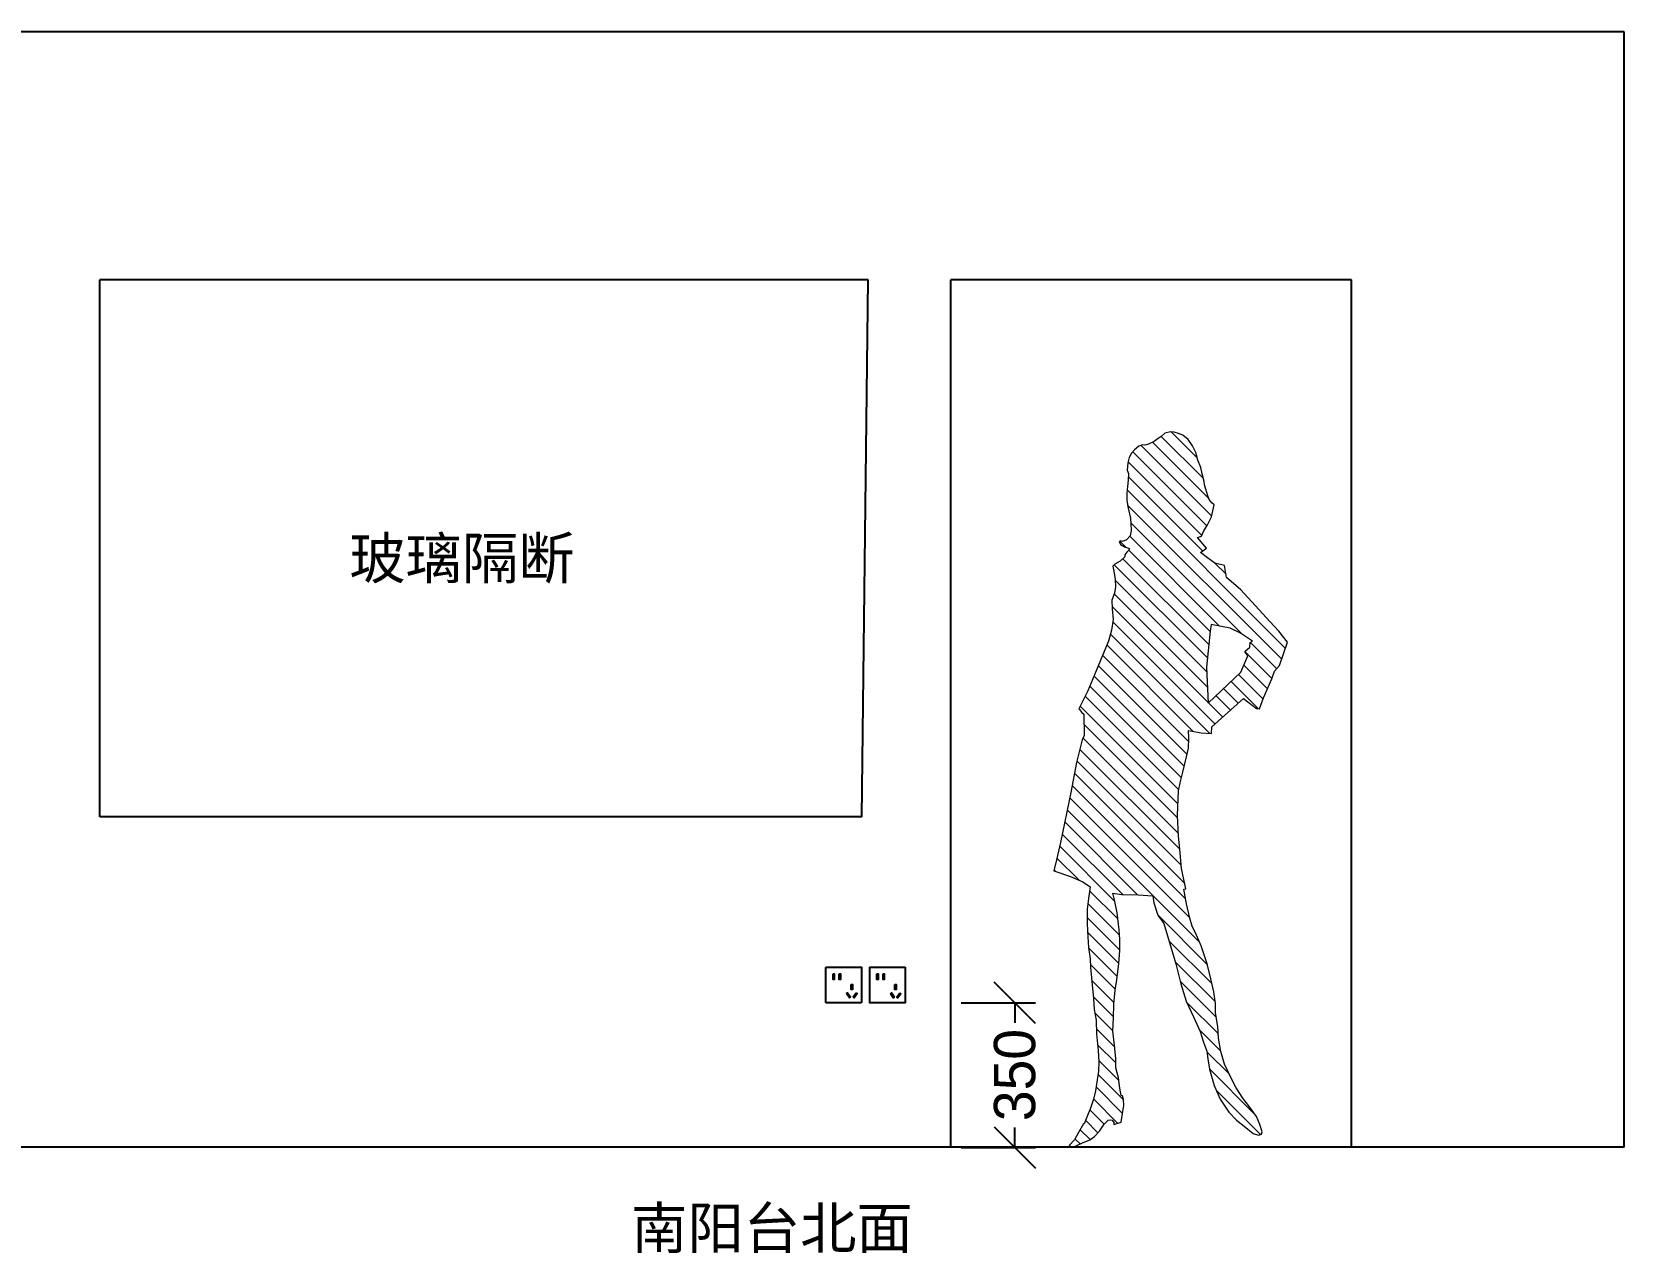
# Model space of a CAD drawing. Header units: millimetres. Extents: x -19825 to 39593, y -31971 to 32026.
# Drawn here: x 9720 to 13575, y -21613 to -18657 of the extents above; entities that cross this region are included whole.
import ezdxf

# ---------------------------------------------------------------- set-up
doc = ezdxf.new("R2010")
doc.units = ezdxf.units.MM
for name, color, linetype in [('blocks', 253, 'Continuous'), ('dim', 7, 'Continuous'), ('strong current', 1, 'Continuous'), ('wall', 7, 'Continuous'), ('windows', 140, 'Continuous')]:
    doc.layers.add(name, color=color, linetype=linetype)
doc.styles.get("Standard").update_dxf_attribs({"font": 'Heiti SC.ttf'})
doc.dimstyles.new('副本 ISO-25', dxfattribs={"dimscale": 40, "dimtxt": 2.5, "dimasz": 2.5, "dimexe": 1.25, "dimexo": 0.625, "dimgap": 0.63, "dimtad": 0, "dimdec": 0, "dimtxsty": 'Standard', "dimblk": 'OBLIQUE', "dimblk1": 'OBLIQUE', "dimblk2": 'OBLIQUE', "dimcen": 2.5, "dimadec": 0, "dimazin": 0, "dimtfac": 1, "dimtdec": 0, "dimtmove": 0, "dimatfit": 3, "dimfxl": 1, "dimarcsym": 0})

# ---------------------------------------------------------------- blocks, each defined once
blk = doc.blocks.new('_Oblique')
at = {"color": 0, "linetype": 'ByBlock', "lineweight": -2}
blk.add_line((-0.5, -0.5), (0.5, 0.5), dxfattribs=at)
blk = doc.blocks.new('*D455')
at = {"layer": 'dim', "color": 0, "lineweight": -2, "transparency": 16777216}
for p, q in [((11969.6, -21007.1), (12149.7, -21007.1)), ((12099.7, -21007.1), (12099.7, -21055.3)), ((12099.7, -21357.1), (12099.7, -21308.9)), ((11969.6, -21357.1), (12149.7, -21357.1))]:
    blk.add_line(p, q, dxfattribs=at)
at = {"layer": 'dim', "color": 0, "lineweight": -2, "transparency": 16777216, "xscale": 100, "yscale": 100, "zscale": 100}
for p, rotation in [((12099.7, -21007.1), 90), ((12099.7, -21357.1), 270)]:
    blk.add_blockref('_Oblique', p, dxfattribs=dict(at, rotation=rotation))
at = {"layer": 'dim', "color": 0, "transparency": 16777216, "insert": (12099.7, -21182.1), "char_height": 100, "attachment_point": 5, "rotation": 90}
blk.add_mtext('350', dxfattribs=at)
blk = doc.blocks.new('A$C559E771F')
at = {"lineweight": 0, "ltscale": 3, "transparency": 33554559}
for p, q in [((184.1, 1527.6), (354.8, 1698.3)), ((190.8, 1569.7), (327.2, 1706.1)), ((203.9, 1618.1), (305.7, 1719.9)), ((219, 1668.6), (281.2, 1730.8)), ((222.2, 1681.3), (230.4, 1697)), ((230.4, 1697), (241.1, 1712.9)), ((241.1, 1712.9), (253.6, 1723.2)), ((253.6, 1723.2), (264.3, 1727.6)), ((264.3, 1727.6), (274.3, 1730.3)), ((274.3, 1730.3), (283.4, 1730.9)), ((283.4, 1730.9), (297.2, 1727.7)), ((297.2, 1727.7), (305.7, 1719.8)), ((305.7, 1719.8), (313.5, 1715.4)), ((313.5, 1715.4), (323.3, 1707.8)), ((323.3, 1707.8), (336.5, 1701.8)), ((336.5, 1701.8), (345.5, 1699)), ((345.5, 1699), (351.5, 1699.6)), ((351.5, 1699.6), (360, 1696.4)), ((360, 1696.4), (370.3, 1687.5)), ((195.4, 1503.5), (374.7, 1682.8)), ((207.9, 1480.7), (386.1, 1658.8)), ((210.3, 1645.3), (217.5, 1662.6)), ((217.5, 1662.6), (222.2, 1681.3)), ((370.3, 1687.5), (377.5, 1679.7)), ((377.5, 1679.7), (383.5, 1669.3)), ((383.5, 1669.3), (386.6, 1656.4)), ((202.1, 1610.9), (206.8, 1630)), ((205.8, 1443.3), (385.6, 1623.1)), ((206.8, 1630), (210.3, 1645.3)), ((388.2, 1638.5), (385.1, 1630.1)), ((385.1, 1630.1), (386.3, 1614.4)), ((386.6, 1656.4), (388.2, 1638.5)), ((5.1, 1207.2), (388.5, 1590.6)), ((193, 1576.7), (197.7, 1592.1)), ((197.7, 1592.1), (201.2, 1602.7)), ((201.2, 1602.7), (202.1, 1610.9)), ((386.3, 1614.4), (387.9, 1599.3)), ((387.9, 1599.3), (389.1, 1582.7)), ((389.1, 1582.7), (388.8, 1564.8)), ((14.3, 1181), (387.2, 1553.9)), ((177.7, 1554.8), (183.6, 1559.2)), ((184.6, 1525.6), (177.7, 1554.8)), ((183.6, 1559.2), (190.2, 1567.6)), ((190.2, 1567.6), (193, 1576.7)), ((386, 1546.3), (380.7, 1522.5)), ((388.8, 1564.8), (386, 1546.3)), ((110.8, 1242.2), (379.9, 1511.3)), ((194, 1505.8), (184.6, 1525.6)), ((203.4, 1490.1), (194, 1505.8)), ((379.7, 1508.4), (378.5, 1492.7)), ((380.7, 1522.5), (379.7, 1508.4)), ((165.2, 1261.2), (382.3, 1478.4)), ((196.1, 1450), (217.8, 1475.9)), ((208.7, 1479.1), (203.4, 1490.1)), ((217.8, 1475.9), (208.7, 1479.1)), ((378.5, 1492.7), (381.3, 1479.5)), ((381.3, 1479.5), (390.4, 1469.5)), ((390.4, 1469.5), (399.8, 1465.7)), ((391.4, 1452.1), (406, 1466.6)), ((399.8, 1465.7), (403.9, 1467.5)), ((403.9, 1467.5), (407.6, 1465.9)), ((407.6, 1465.9), (404.2, 1458.4)), ((176.1, 1413.4), (193.6, 1426.2)), ((187.7, 1248.3), (384.5, 1445.1)), ((193.6, 1426.2), (211.2, 1439.6)), ((211.2, 1439.6), (196.1, 1450)), ((394.5, 1453.1), (382.8, 1449.1)), ((382.8, 1449.1), (385, 1443.8)), ((385, 1443.8), (389.1, 1439.7)), ((389.1, 1439.7), (394.4, 1433.7)), ((394.4, 1433.7), (394.1, 1428.4)), ((394.1, 1428.4), (405.4, 1418.3)), ((404.2, 1458.4), (394.5, 1453.1)), ((147.8, 1379), (152.8, 1407.5)), ((149.1, 1386.6), (175.9, 1413.4)), ((152.8, 1407.5), (176.1, 1413.4)), ((190.8, 1216.1), (398.8, 1424.1)), ((193.9, 1183.9), (419.5, 1409.4)), ((405.4, 1418.3), (418.3, 1410.7)), ((420.8, 1394), (417.7, 1373.7)), ((418.3, 1410.7), (422.7, 1406)), ((422.7, 1406), (420.8, 1394)), ((113.6, 1348.5), (147.8, 1379)), ((195.6, 1150.2), (417.6, 1372.2)), ((417.7, 1373.7), (417, 1355.8)), ((417, 1355.8), (418.9, 1340.7)), ((43.3, 1272.3), (113.6, 1348.5)), ((194.1, 1113.3), (419.6, 1338.9)), ((418.9, 1340.7), (425.5, 1324.1)), ((425.5, 1324.1), (424.5, 1302.8)), ((21, 1248.5), (43.3, 1272.3)), ((192.5, 1076.4), (424.8, 1308.7)), ((424.5, 1302.8), (422.3, 1276.7)), ((422.3, 1276.7), (426.7, 1251.6)), ((0, 1222), (21, 1248.5)), ((85, 1224.2), (113.9, 1244.3)), ((113.9, 1244.3), (138.7, 1255.8)), ((138.7, 1255.8), (185, 1265.3)), ((175.4, 1023.9), (423.2, 1271.7)), ((185, 1265.3), (187.6, 1248.7)), ((187.6, 1248.7), (196.1, 1161.4)), ((188.3, 1001.4), (429.2, 1242.4)), ((426.7, 1251.6), (433.9, 1224.6)), ((19.4, 1166), (0, 1222)), ((26.5, 1157.9), (90.2, 1221.6)), ((37.7, 1133.7), (103.4, 1199.4)), ((91, 1221.2), (85, 1224.2)), ((91.6, 1209.9), (91, 1221.2)), ((103.5, 1199.2), (91.6, 1209.9)), ((96.6, 1188.9), (103.5, 1199.2)), ((228.5, 1006.3), (437.5, 1215.3)), ((433.9, 1224.6), (443.7, 1199.5)), ((443.7, 1199.5), (463.1, 1152.6)), ((31.7, 1151.9), (19.4, 1166)), ((48.5, 1109.2), (105.9, 1166.6)), ((112.9, 1149.6), (96.6, 1188.9)), ((196.1, 1161.4), (192.4, 1074.2)), ((239.7, 982.1), (447.6, 1190)), ((243.6, 950.7), (458, 1165.1)), ((37.9, 1133), (31.7, 1151.9)), ((58, 1087.8), (37.9, 1133)), ((59.2, 1084.5), (118.8, 1144.1)), ((70.8, 1060.8), (136.9, 1126.9)), ((192.4, 1074.2), (112.9, 1149.6)), ((250.1, 921.9), (468.4, 1140.1)), ((463.1, 1152.6), (483.5, 1104.2)), ((68.1, 1060.4), (58, 1087.8)), ((106.7, 1085.7), (75, 1061.3)), ((183.2, 1016.9), (106.7, 1085.7)), ((119.5, 1074.1), (155.1, 1109.6)), ((138.1, 1057.4), (173.2, 1092.4)), ((257.2, 893.6), (478.9, 1115.3)), ((263.6, 864.7), (490.1, 1091.1)), ((483.5, 1104.2), (505.1, 1060.9)), ((75, 1061.3), (68.1, 1060.4)), ((156.8, 1040.7), (191.3, 1075.2)), ((265.4, 831.1), (501.8, 1067.5)), ((493.2, 1048.1), (492.3, 996)), ((498.2, 1052.1), (493.2, 1048.1)), ((503.5, 1059.1), (498.2, 1052.1)), ((505.1, 1060.9), (503.5, 1059.1)), ((184.5, 1001.2), (183.2, 1016.9)), ((209.2, 1002.7), (184.5, 1001.2)), ((240, 1008.5), (209.2, 1002.7)), ((239.4, 989.4), (240, 1008.5)), ((266.4, 796.7), (492.8, 1023.1)), ((240.3, 965.5), (239.4, 989.4)), ((245, 944.2), (240.3, 965.5)), ((264.7, 759.7), (495.1, 990.1)), ((492.3, 996), (497, 985.9)), ((497, 985.9), (511.4, 931)), ((253.5, 907.4), (245, 944.2)), ((257.9, 682.2), (510.4, 934.7)), ((261.3, 720.9), (503.1, 962.7)), ((511.4, 931), (524.9, 858.5)), ((249.1, 638), (516.2, 905.1)), ((260.4, 882), (253.5, 907.4)), ((246.9, 600.5), (521.7, 875.3)), ((264.1, 861.9), (260.4, 882)), ((266.6, 802.9), (264.1, 861.9)), ((524.9, 858.5), (549.6, 737.6)), ((213.2, 496.1), (533.5, 816.3)), ((237.5, 555.7), (527.5, 845.7)), ((264.4, 752.7), (266.6, 802.9)), ((363.4, 610.8), (539.5, 787)), ((261.3, 721.1), (264.4, 752.7)), ((399.1, 611.2), (545.5, 757.7)), ((549.6, 737.6), (559.4, 694.9)), ((257.2, 674.1), (261.3, 721.1)), ((418, 594.8), (551.7, 728.5)), ((504.8, 646.2), (558.3, 699.7)), ((559.4, 694.9), (565.9, 668.8)), ((246.2, 625.2), (257.2, 674.1)), ((565.9, 668.8), (525.8, 655.2)), ((561.1, 667.2), (565.3, 671.4)), ((244.6, 588.8), (251.5, 623.9)), ((251.5, 623.9), (246.2, 625.2)), ((410.7, 552.1), (479.2, 620.6)), ((495.3, 642.2), (477.8, 630.3)), ((477.8, 630.3), (481.8, 601.8)), ((525.8, 655.2), (495.3, 642.2)), ((237.1, 553.7), (244.6, 588.8)), ((324, 590.9), (314.3, 561.5)), ((325.9, 608.5), (324, 590.9)), ((362, 610.8), (325.9, 608.5)), ((401.2, 611.3), (362, 610.8)), ((422.9, 614.9), (401.2, 611.3)), ((406.9, 513), (483.3, 589.4)), ((412.2, 567.3), (418.8, 598.3)), ((418.8, 598.3), (422.9, 614.9)), ((481.8, 601.8), (485, 576.1)), ((193.9, 441.4), (314.4, 561.9)), ((231.1, 534.3), (237.1, 553.7)), ((299.8, 541.2), (290.4, 511.7)), ((314.3, 561.5), (299.8, 541.2)), ((405.9, 476.6), (485.3, 556)), ((408.1, 525.9), (412.2, 567.3)), ((485.6, 540.6), (484, 508.9)), ((485, 576.1), (485.6, 540.6)), ((209.2, 486.7), (220.5, 512.7)), ((220.5, 512.7), (231.1, 534.3)), ((290.4, 511.7), (270.3, 443.5)), ((405.9, 502.1), (408.1, 525.9)), ((405.9, 476.1), (405.9, 502.1)), ((408.8, 444.1), (484.6, 519.9)), ((484, 508.9), (482.1, 482.9)), ((183, 395.2), (286.6, 498.7)), ((194.4, 443.5), (201, 462.6)), ((201, 462.6), (209.2, 486.7)), ((408.7, 444.7), (405.9, 476.1)), ((412.7, 412.7), (482, 482)), ((482.1, 482.9), (477.7, 456)), ((175.3, 352.1), (271.9, 448.6)), ((185.6, 407.5), (194.4, 443.5)), ((270.3, 443.5), (258.4, 395.5)), ((413.7, 404.5), (408.7, 444.7)), ((417.1, 381.8), (477.1, 441.7)), ((476.8, 435.6), (473.6, 400.8)), ((477.7, 456), (476.8, 435.6)), ((172.7, 314.1), (259.8, 401.2)), ((179, 375.8), (185.6, 407.5)), ((258.4, 395.5), (245.2, 353.2)), ((417.5, 379.4), (413.7, 404.5)), ((420.3, 349.6), (473.9, 403.1)), ((473.6, 400.8), (469.6, 359.7)), ((167.6, 273.7), (243.6, 349.7)), ((174.6, 347.6), (179, 375.8)), ((174.6, 325), (174.6, 347.6)), ((245.2, 353.2), (227.9, 315.1)), ((420.6, 345.8), (417.5, 379.4)), ((421.2, 315.1), (470, 363.9)), ((469.6, 359.7), (468, 333.1)), ((168.6, 291.5), (174.6, 325)), ((227.9, 315.1), (211.6, 279.4)), ((421.2, 312.3), (420.6, 345.8)), ((423.1, 280.9), (421.2, 312.3)), ((423.1, 281.6), (466.6, 325.2)), ((468, 333.1), (463.6, 307.4)), ((161.6, 232.3), (214.1, 284.8)), ((167.1, 263.3), (168.6, 291.5)), ((211.6, 279.4), (203.8, 254)), ((418.5, 241.7), (463, 286.2)), ((419, 247), (423.1, 280.9)), ((462.6, 274.1), (458.6, 234)), ((463.6, 307.4), (462.6, 274.1)), ((152.6, 200.3), (161.4, 231.3)), ((161.4, 231.3), (167.1, 263.3)), ((195.6, 232.4), (193.4, 213.6)), ((203.8, 254), (195.6, 232.4)), ((415.6, 213.8), (419, 247)), ((415.8, 203.7), (460, 247.8)), ((458.6, 234), (457, 206.4)), ((134.7, 163.4), (152.6, 200.3)), ((141, 176.4), (195.4, 230.8)), ((193.4, 213.6), (189, 188.5)), ((408.6, 161.2), (457.2, 209.7)), ((416.2, 191.5), (415.6, 213.8)), ((457, 206.4), (457.9, 183.5)), ((79.9, 79.9), (189.1, 189.1)), ((124.4, 143.7), (134.7, 163.4)), ((189, 188.5), (177.4, 148.8)), ((397, 114.2), (459.1, 176.3)), ((405.8, 142.7), (409.6, 167.4)), ((409.6, 167.4), (416.2, 191.5)), ((457.9, 183.5), (461.4, 162.5)), ((461.4, 162.5), (464.8, 136.4)), ((65.7, 30.4), (172.4, 137.1)), ((92.2, 97.4), (108.4, 118)), ((108.4, 118), (124.4, 143.7)), ((177.4, 148.8), (163.3, 115.6)), ((397, 114.8), (399.5, 124.2)), ((399.5, 81.3), (463.6, 145.4)), ((399.5, 124.2), (402.7, 124.5)), ((402.7, 124.5), (405.8, 142.7)), ((411, 57.4), (470, 116.5)), ((464.8, 136.4), (470.1, 116)), ((470.1, 116), (478.3, 92.1)), ((75.7, 74), (92.2, 97.4)), ((142.2, 84.3), (123.7, 65.3)), ((163.3, 115.6), (142.2, 84.3)), ((396.1, 100.4), (397, 114.8)), ((398.6, 86.2), (396.1, 100.4)), ((403.3, 59.9), (398.6, 86.2)), ((444.1, 55.2), (479, 90.1)), ((478.3, 92.1), (482.7, 80.2)), ((482.7, 80.2), (492.4, 56)), ((61.3, 36.7), (67.2, 54.6)), ((67.2, 54.6), (75.7, 74)), ((105.2, 50.9), (83.6, 32.5)), ((123.7, 65.3), (105.2, 50.9)), ((420.6, 54.4), (403.3, 59.9)), ((420.9, 59.8), (420.6, 54.4)), ((424.3, 65.1), (420.9, 59.8)), ((429.3, 66.3), (424.3, 65.1)), ((434.7, 65.4), (429.3, 66.3)), ((439.4, 60.3), (434.7, 65.4)), ((444.1, 55.3), (439.4, 60.3)), ((455.7, 38.6), (444.1, 55.3)), ((467.3, 25.4), (455.7, 38.6)), ((459, 34.8), (488.9, 64.7)), ((477.7, 18), (501.8, 42.1)), ((492.4, 56), (493.7, 56.3)), ((493.7, 56.3), (505.9, 34.9)), ((63.2, 31.4), (61.3, 36.7)), ((70.4, 28.5), (63.2, 31.4)), ((83.6, 32.5), (70.4, 28.5)), ((478.9, 17.2), (467.3, 25.4)), ((496.2, 10.5), (478.9, 17.2)), ((519.1, 0), (496.2, 10.5)), ((502.5, 7.6), (514.4, 19.5)), ((505.9, 34.9), (515.6, 17.3)), ((515.6, 17.3), (528.5, 3.4)), ((525.7, 0), (519.1, 0)), ((528.5, 3.4), (525.7, 0))]:
    blk.add_line(p, q, dxfattribs=at)
blk = doc.blocks.new('socket-5')
at = {"layer": 'strong current'}
blk.add_lwpolyline([(-43, 85.4, -0.414214), (-42.4, 86), (42.4, 86, -0.414214), (43, 85.4), (43, 0.6, -0.414214), (42.4, 0), (-42.4, 0, -0.414214), (-43, 0.6)], format="xyb", close=True, dxfattribs=at)
for points in [[(-26, 70), (-23, 70), (-23, 56), (-26, 56)], [(-11, 70), (-8, 70), (-8, 56), (-11, 56)], [(18, 44), (21, 44), (21, 32), (18, 32)], [(6.8, 22.1), (9.2, 23.9), (16.2, 13.9), (13.8, 12.1)], [(29.8, 23.9), (32.2, 22.1), (25.2, 12.1), (22.8, 13.9)]]:
    blk.add_lwpolyline(points, close=True, dxfattribs=at)

msp = doc.modelspace()

# ---------------------------------------------------------------- linework, layer by layer
at = {"transparency": 33554687}
for p, q in [((13574.6, -18656.9, 62), (9314.6, -18656.9, 62)), ((13574.6, -21356.9, 62), (13574.6, -18656.9, 62)), ((11744.6, -19256.9, 62), (9884.6, -19256.9, 62)), ((9884.6, -20556.9, 62), (9884.6, -19256.9, 62)), ((11729.6, -20556.9, 62), (11744.6, -19256.9, 62)), ((11944.6, -21357.1, 62), (11944.6, -19256.9, 62)), ((12914.6, -19256.9, 62), (11944.6, -19256.9, 62)), ((12914.6, -21357.1, 62), (12914.6, -19256.9, 62)), ((11729.6, -20556.9, 62), (9884.6, -20556.9, 62)), ((13574.6, -21356.9, 62), (9314.6, -21356.9, 62))]:
    msp.add_line(p, q, dxfattribs=at)

# ---------------------------------------------------------------- block references
at = {"layer": 'blocks', "transparency": 33554687, "xscale": -1}
msp.add_blockref('A$C559E771F', (12760, -21356.4, 62), dxfattribs=at)
at = {"layer": 'strong current', "transparency": 33554687}
for p in [(11685.6, -21006.9, -39.9), (11791.6, -21007.2, -39.9)]:
    msp.add_blockref('socket-5', p, dxfattribs=at)

# ---------------------------------------------------------------- texts
at = {"layer": 'wall', "transparency": 33554687, "insert": (11170.8, -21502.3), "char_height": 100, "attachment_point": 1}
msp.add_mtext_dynamic_manual_height_columns('南阳台北面', width=1100.851, gutter_width=500, heights=[0], dxfattribs=at)
at = {"layer": 'windows', "transparency": 33554687, "insert": (11034.1, -19881.1, 62), "char_height": 100, "attachment_point": 3}
msp.add_mtext_dynamic_manual_height_columns('玻璃隔断', width=543.612, gutter_width=500, heights=[0], dxfattribs=at)

# ---------------------------------------------------------------- dimensions: what is measured, and where the dimension line sits
at = {"layer": 'dim', "transparency": 33554687}
dim = msp.add_linear_dim(base=(12099.7, -21007.1, 42), p1=(11944.6, -21357.1, 62), p2=(11944.6, -21007.1, 62), angle=90, dimstyle='副本 ISO-25', dxfattribs=at)
dim.commit()
dim.dimension.update_dxf_attribs({"geometry": '*D455', "text_midpoint": (12099.7, -21182.1, 42), "dimtype": 160})

doc.saveas('drawing.dxf')
